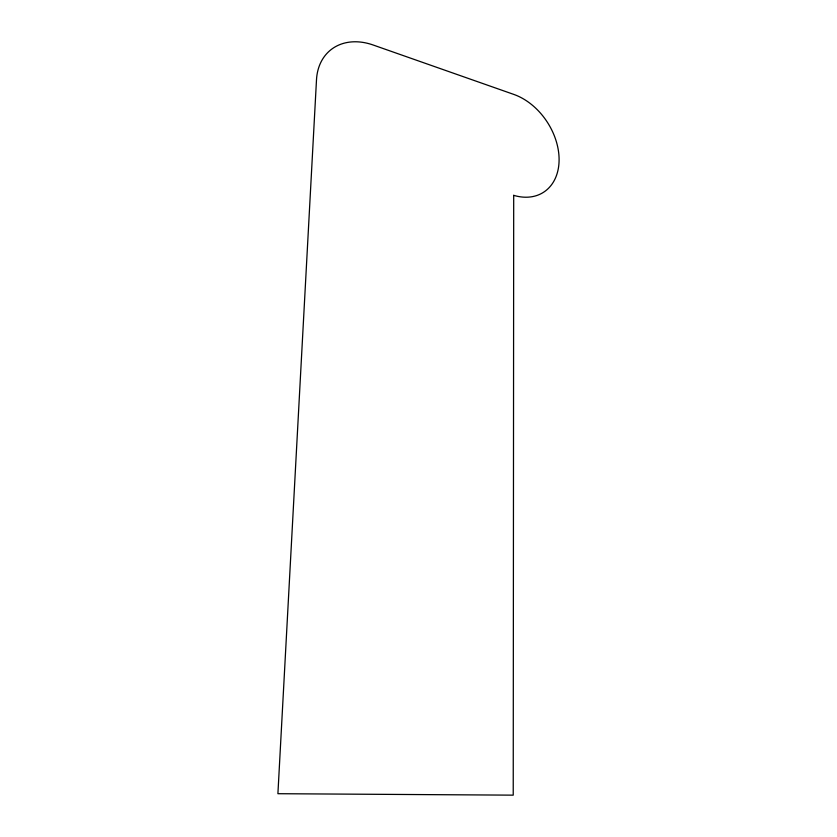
<?xml version="1.0" encoding="UTF-8"?>
<svg xmlns="http://www.w3.org/2000/svg" width="837" height="837" viewBox="0 0 837 837"><rect width="100%" height="100%" fill="white"/><g stroke="black" fill="none" stroke-linecap="round" stroke-linejoin="round"><path stroke-width="1.26" d="M513.698 195.335L513.227 795.15L277.905 793.706L316.501 79.756A61.792 46.516 50.5 0 1 373.04 44.968L513.772 94.403A56.864 41.222 57 0 1 559.095 159.679A56.864 41.222 57 0 1 513.698 195.335"/></g></svg>
